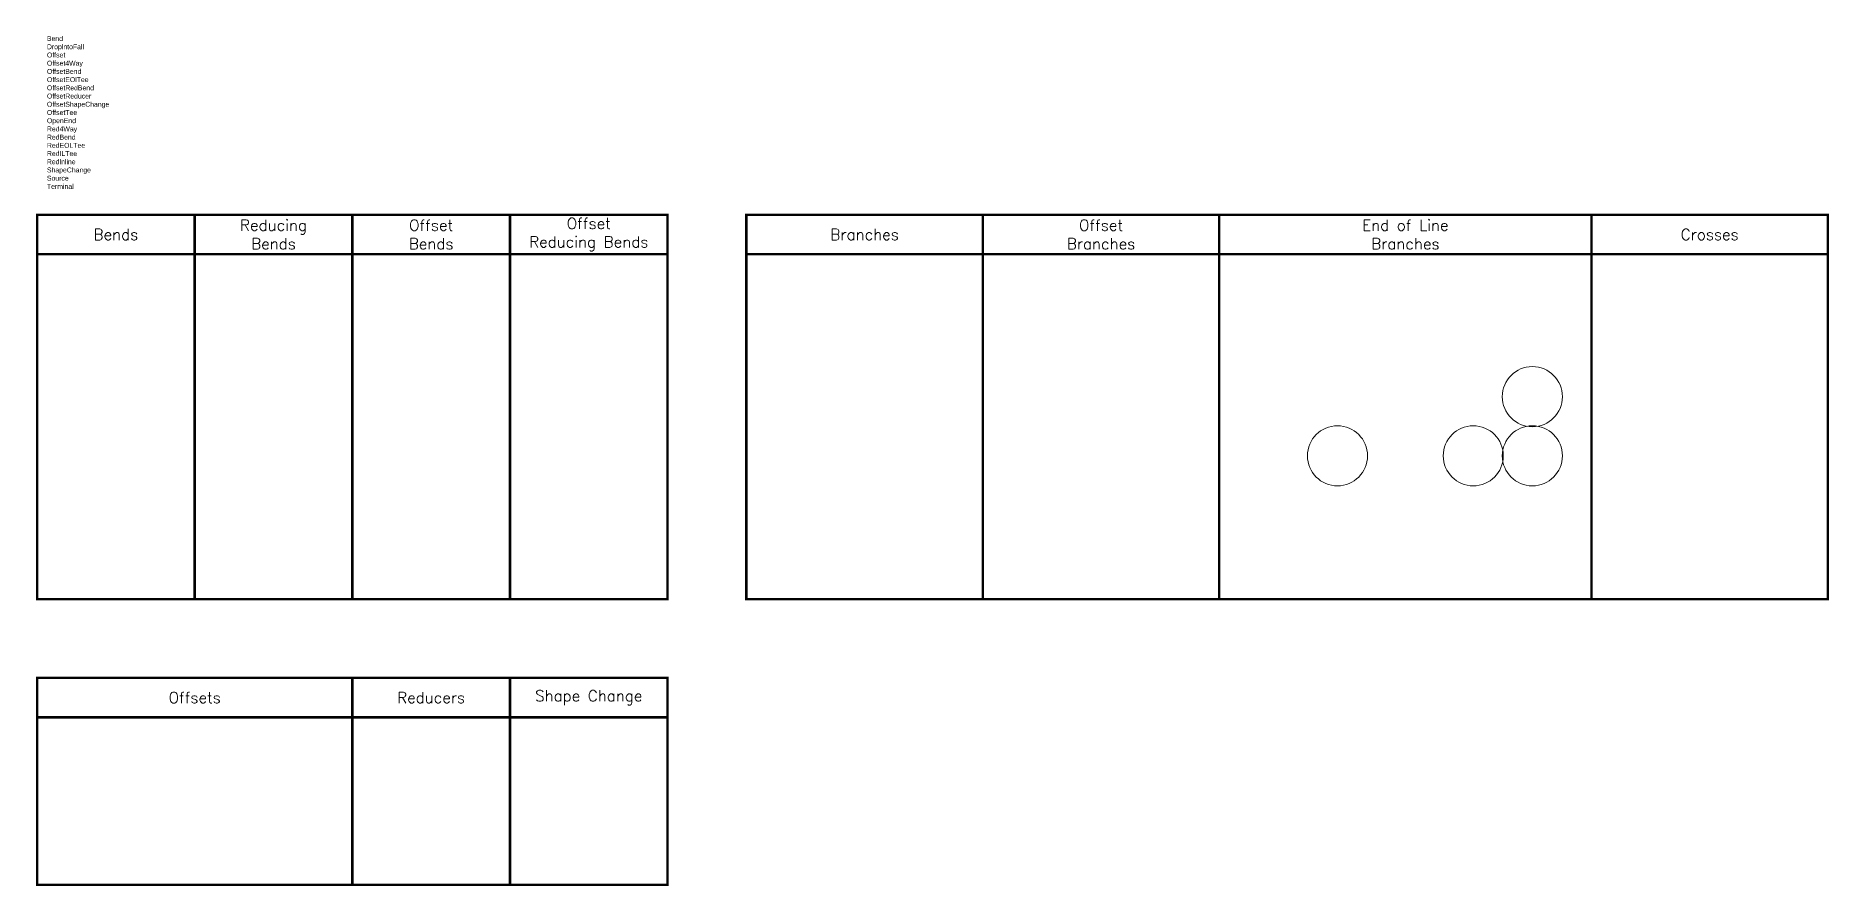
# Model space of a CAD drawing. Header units: inches. Extents: x -1 to 2183, y -2 to 1034.
import ezdxf

# ---------------------------------------------------------------- set-up
doc = ezdxf.new("R2010")
doc.units = ezdxf.units.IN
doc.header["$MEASUREMENT"] = 0
doc.layers.add('DS_M-HVAC-BF_DUCT', color=36, linetype='Continuous', lineweight=20)
doc.layers.add('Frames', color=165, linetype='Continuous')
doc.layers.add('Text', color=62, linetype='Continuous')
doc.styles.add('RomanS', font='romans.shx')
doc.styles.get("Standard").update_dxf_attribs({"font": 'arial.ttf'})

msp = doc.modelspace()

# ---------------------------------------------------------------- linework, layer by layer
at = {"layer": 'DS_M-HVAC-BF_DUCT', "color": 3}
for centre in [(1821.4, 594.5, -16), (1584, 522.5), (1749.4, 522.5, -8), (1821.4, 522.5, -12)]:
    msp.add_circle(centre, 36.6, dxfattribs=at)
at = {"layer": 'Frames', "const_width": 3}
for points in [[(0, 768), (192, 768), (192, 816), (0, 816)], [(192, 768), (384, 768), (384, 816), (192, 816)], [(384, 768), (576, 768), (576, 816), (384, 816)], [(576, 768), (768, 768), (768, 816), (576, 816)], [(864, 768), (1152, 768), (1152, 816), (864, 816)], [(1152, 768), (1440, 768), (1440, 816), (1152, 816)], [(1440, 768), (1893.4, 768), (1893.4, 816), (1440, 816)], [(1893.4, 768), (2181.4, 768), (2181.4, 816), (1893.4, 816)], [(0, 768), (0, 348), (192, 348), (192, 768)], [(192, 768), (192, 348), (384, 348), (384, 768)], [(384, 768), (384, 348), (576, 348), (576, 768)], [(576, 768), (576, 348), (768, 348), (768, 768)], [(864, 768), (864, 348), (1152, 348), (1152, 768)], [(1152, 768), (1152, 348), (1440, 348), (1440, 768)], [(1440, 768), (1440, 348), (1893.4, 348), (1893.4, 768)], [(1893.4, 768), (1893.4, 348), (2181.4, 348), (2181.4, 768)], [(0, 204), (384, 204), (384, 252), (0, 252)], [(384, 204), (576, 204), (576, 252), (384, 252)], [(576, 204), (768, 204), (768, 252), (576, 252)], [(0, 204), (0, 0), (384, 0), (384, 204)], [(384, 204), (384, 0), (576, 0), (576, 204)], [(576, 204), (576, 0), (768, 0), (768, 204)]]:
    msp.add_lwpolyline(points, close=True, dxfattribs=at)

# ---------------------------------------------------------------- texts
at = {"insert": (12, 1033.6), "char_height": 6, "attachment_point": 1}
msp.add_mtext_dynamic_manual_height_columns('Bend\\PDroplntoFall\\POffset\\POffset4Way\\POffsetBend\\POffsetEOlTee\\POffsetRedBend\\POffsetReducer\\POffsetShapeChange\\POffsetTee\\POpenEnd\\PRed4Way\\PRedBend\\PRedEOLTee\\PRedILTee\\PRedlnline\\PShapeChange\\PSource\\PTerminal', width=198.446, gutter_width=0.469, heights=[0], dxfattribs=at)
at = {"layer": 'Text', "attachment_point": 5, "style": 'RomanS'}
for s, insert, char_height in [('Reducing\\PBends', (288, 792), 13.49), ('Offset\\PBends', (480, 792), 13.49), ('Offset\\PReducing Bends', (672, 792), 13.492), ('Offset\\PBranches', (1296, 792), 13.49), ('End of Line\\PBranches', (1666.7, 792), 13.492), ('Bends', (96, 792), 13.49), ('Branches', (1008, 792), 13.49), ('Crosses', (2037.4, 792), 13.49), ('Offsets', (192, 228), 13.49), ('Reducers', (480, 228), 13.49), ('Shape Change', (672, 228), 13.492)]:
    msp.add_mtext_dynamic_manual_height_columns(s, width=192, gutter_width=0.469, heights=[48], dxfattribs=dict(at, insert=insert, char_height=char_height))

doc.saveas('drawing.dxf')
